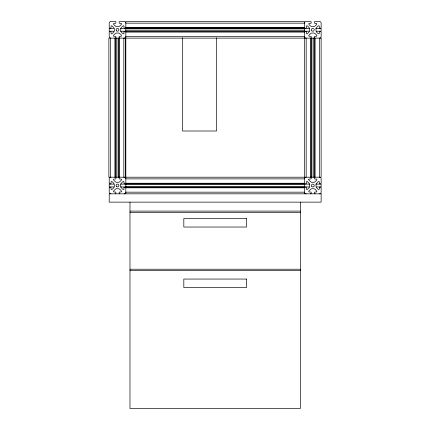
<?xml version="1.0" encoding="UTF-8"?>
<svg xmlns="http://www.w3.org/2000/svg" width="430" height="430" viewBox="0 0 430 430"><rect width="100%" height="100%" fill="white"/><g stroke="black" fill="none" stroke-linecap="round" stroke-linejoin="round"><path stroke-width="0.64" d="M125.829 27.907L304.515 27.907M125.829 28.149L304.515 28.149M113.859 28.396L109.209 28.396L109.209 31.223L113.859 31.223M120.507 28.396L125.829 28.396M304.515 28.396L309.831 28.396M315.819 28.396L321.135 28.396L321.135 31.223L316.48 31.223M125.829 28.901L304.515 28.901M125.829 30.723L304.515 30.723M120.507 31.223L125.829 31.223M304.515 31.223L309.17 31.223M125.829 31.471L304.515 31.471M125.829 183.857L304.515 183.857M113.859 184.104L109.209 184.104L109.209 186.932L113.859 186.932M120.507 184.104L125.829 184.104M304.515 184.104L309.831 184.104M315.819 184.104L321.135 184.104L321.135 186.932L316.48 186.932M125.829 184.604L304.515 184.604M125.829 186.426L304.515 186.426M120.507 186.932L125.829 186.932M304.515 186.932L309.17 186.932M125.829 187.179L304.515 187.179M129.984 211.103L300.36 211.103M129.984 212.361L300.36 212.361M129.984 269.223L300.36 269.223M129.984 270.481L300.36 270.481M314.486 38.12L314.486 177.208M313.739 38.12L313.739 177.208M311.917 38.12L311.917 177.208M311.164 38.12L311.164 177.208M304.515 193.828L304.515 21.5L125.829 21.5L125.829 193.828M300.36 202.138L300.36 408.5L129.984 408.5L129.984 202.138M216.623 37.835L216.623 130.999L182.551 130.999L182.551 37.835M125.485 38.12L125.485 177.208M123.824 38.12L123.824 177.208M119.459 38.12L119.459 177.208M118.836 38.12L118.836 177.208M118.083 38.12L118.083 177.208M116.261 38.12L116.261 177.208M115.514 38.12L115.514 177.208M114.891 38.12L114.891 177.208M110.526 38.12L110.526 177.208M124.168 38.12A1.661 1.661 0 0 0 125.829 36.459L304.515 36.459A1.661 1.661 0 0 0 306.176 38.12L306.176 177.208A1.661 1.661 0 0 0 304.515 178.869L125.829 178.869A1.661 1.661 0 0 0 124.168 177.208M119.803 38.12A0.623 0.623 0 0 1 119.18 37.496C118.255 35.163 122.023 37.254 121.588 35.534A10.39 10.39 0 0 0 119.422 33.363A1.661 1.661 0 0 0 118.427 33.029L116.605 33.029A1.661 1.661 0 0 0 115.616 33.363A10.39 10.39 0 0 0 113.45 35.534C113.015 37.254 116.777 35.163 115.858 37.496A0.623 0.623 0 0 1 115.235 38.12M110.87 38.12A1.661 1.661 0 0 1 109.209 36.459L109.209 32.094A0.623 0.623 0 0 1 109.833 31.471C112.165 30.552 110.075 34.314 111.795 33.879A10.39 10.39 0 0 0 113.971 31.712A1.661 1.661 0 0 0 114.299 30.723L114.299 28.901A1.661 1.661 0 0 0 113.971 27.907A10.39 10.39 0 0 0 111.795 25.741C110.075 25.305 112.149 29.073 109.833 28.149A0.623 0.623 0 0 1 109.209 27.525L109.209 23.161A1.661 1.661 0 0 1 110.87 21.5L115.235 21.5A0.623 0.623 0 0 1 115.858 22.123C116.777 24.467 113.025 22.365 113.45 24.085A10.39 10.39 0 0 0 115.616 26.262A1.661 1.661 0 0 0 116.605 26.59L118.427 26.59A1.661 1.661 0 0 0 119.422 26.262A10.39 10.39 0 0 0 121.588 24.085C122.029 22.355 118.245 24.489 119.18 22.123A0.623 0.623 0 0 1 119.803 21.5L124.168 21.5A1.661 1.661 0 0 1 125.829 23.161L304.515 23.161A1.661 1.661 0 0 1 306.176 21.5L310.541 21.5A0.623 0.623 0 0 1 311.164 22.123C312.089 24.478 308.332 22.365 308.756 24.085A10.39 10.39 0 0 0 310.922 26.262A1.661 1.661 0 0 0 311.917 26.59L313.739 26.59A1.661 1.661 0 0 0 314.728 26.262A10.39 10.39 0 0 0 316.894 24.085C317.329 22.365 313.556 24.483 314.486 22.123A0.623 0.623 0 0 1 315.109 21.5L319.474 21.5A1.661 1.661 0 0 1 321.135 23.161L321.135 27.525A0.623 0.623 0 0 1 320.511 28.149C318.189 29.073 320.269 25.305 318.549 25.741A10.39 10.39 0 0 0 316.373 27.907A1.661 1.661 0 0 0 316.045 28.901L316.045 30.723A1.661 1.661 0 0 0 316.373 31.712A10.39 10.39 0 0 0 318.549 33.879C320.269 34.314 318.178 30.552 320.511 31.471A0.623 0.623 0 0 1 321.135 32.094L321.135 36.459A1.661 1.661 0 0 1 319.474 38.12L319.474 177.208A1.661 1.661 0 0 1 321.135 178.869L321.135 183.234A0.623 0.623 0 0 1 320.511 183.857C318.173 184.776 320.269 181.014 318.549 181.449A10.39 10.39 0 0 0 316.373 183.615A1.661 1.661 0 0 0 316.045 184.604L316.045 186.426A1.661 1.661 0 0 0 316.373 187.421A10.39 10.39 0 0 0 318.549 189.587C320.269 190.022 318.178 186.254 320.511 187.179A0.623 0.623 0 0 1 321.135 187.802L321.135 192.167A1.661 1.661 0 0 1 319.474 193.828M124.168 193.828A1.661 1.661 0 0 0 125.829 192.167L304.515 192.167A1.661 1.661 0 0 0 306.176 193.828M315.109 193.828A0.623 0.623 0 0 1 314.486 193.204C313.561 190.872 317.329 192.957 316.894 191.243A10.39 10.39 0 0 0 314.728 189.066A1.661 1.661 0 0 0 313.739 188.738L311.917 188.738A1.661 1.661 0 0 0 310.922 189.066A10.39 10.39 0 0 0 308.756 191.243C308.321 192.957 312.089 190.872 311.164 193.204A0.623 0.623 0 0 1 310.541 193.828M119.803 177.208A0.623 0.623 0 0 0 119.18 177.832C118.255 180.165 122.023 178.074 121.588 179.794A10.39 10.39 0 0 1 119.422 181.965A1.661 1.661 0 0 1 118.427 182.299L116.605 182.299A1.661 1.661 0 0 1 115.616 181.965A10.39 10.39 0 0 1 113.45 179.794C113.015 178.074 116.777 180.165 115.858 177.832A0.623 0.623 0 0 0 115.235 177.208M119.803 193.828A0.623 0.623 0 0 1 119.18 193.204C118.255 190.872 122.023 192.957 121.588 191.243A10.39 10.39 0 0 0 119.422 189.066A1.661 1.661 0 0 0 118.427 188.738L116.605 188.738A1.661 1.661 0 0 0 115.616 189.066A10.39 10.39 0 0 0 113.45 191.243C113.015 192.957 116.777 190.872 115.858 193.204A0.623 0.623 0 0 1 115.235 193.828M110.87 193.828A1.661 1.661 0 0 1 109.209 192.167L109.209 187.802A0.623 0.623 0 0 1 109.833 187.179C112.165 186.254 110.075 190.022 111.795 189.587A10.39 10.39 0 0 0 113.971 187.421A1.661 1.661 0 0 0 114.299 186.426L114.299 184.604A1.661 1.661 0 0 0 113.971 183.615A10.39 10.39 0 0 0 111.795 181.449C110.069 181.014 112.182 184.782 109.833 183.857A0.623 0.623 0 0 1 109.209 183.234L109.209 178.869A1.661 1.661 0 0 1 110.87 177.208M308.67 179.482L308.756 179.794A10.39 10.39 0 0 0 310.922 181.965A1.661 1.661 0 0 0 311.917 182.299L313.739 182.299A1.661 1.661 0 0 0 314.728 181.965A10.39 10.39 0 0 0 316.894 179.794C317.329 178.068 313.567 180.159 314.486 177.832A0.623 0.623 0 0 1 315.109 177.208L315.109 38.12A0.623 0.623 0 0 1 314.486 37.496C313.561 35.163 317.329 37.254 316.894 35.534A10.39 10.39 0 0 0 314.728 33.363A1.661 1.661 0 0 0 313.739 33.029L311.917 33.029A1.661 1.661 0 0 0 310.922 33.363A10.39 10.39 0 0 0 308.756 35.534C308.321 37.254 312.089 35.163 311.164 37.496A0.623 0.623 0 0 1 310.541 38.12L310.541 177.208A0.623 0.623 0 0 1 311.164 177.832C311.895 180.003 309.132 178.289 308.67 179.482M123.964 31.836L123.931 33.68L123.243 33.879A10.39 10.39 0 0 1 121.067 31.712A1.661 1.661 0 0 1 120.739 30.723L120.739 28.901A1.661 1.661 0 0 1 121.067 27.907A10.39 10.39 0 0 1 123.243 25.741C124.963 25.305 122.872 29.073 125.205 28.149A0.623 0.623 0 0 0 125.829 27.525L304.515 27.525A0.623 0.623 0 0 0 305.139 28.149C307.471 29.073 305.381 25.305 307.101 25.741A10.39 10.39 0 0 1 309.277 27.907A1.661 1.661 0 0 1 309.605 28.901L309.605 30.723A1.661 1.661 0 0 1 309.277 31.712A10.39 10.39 0 0 1 307.101 33.879C305.375 34.314 307.488 30.546 305.139 31.471A0.623 0.623 0 0 0 304.515 32.094L125.829 32.094A0.623 0.623 0 0 0 125.205 31.471L123.964 31.836M123.964 187.539L123.931 189.383L123.243 189.587A10.39 10.39 0 0 1 121.067 187.421A1.661 1.661 0 0 1 120.739 186.426L120.739 184.604A1.661 1.661 0 0 1 121.067 183.615A10.39 10.39 0 0 1 123.243 181.449C124.963 181.014 122.872 184.776 125.205 183.857A0.623 0.623 0 0 0 125.829 183.234L304.515 183.234A0.623 0.623 0 0 0 305.139 183.857C307.471 184.776 305.381 181.014 307.101 181.449A10.39 10.39 0 0 1 309.277 183.615A1.661 1.661 0 0 1 309.605 184.604L309.605 186.426A1.661 1.661 0 0 1 309.277 187.421A10.39 10.39 0 0 1 307.101 189.587C305.375 190.022 307.477 186.254 305.139 187.179A0.623 0.623 0 0 0 304.515 187.802L125.829 187.802A0.623 0.623 0 0 0 125.205 187.179L123.974 187.485M321.135 38.12L108.865 38.12L108.865 177.208L321.135 177.208L321.135 38.12M321.135 193.828L109.209 193.828L109.209 202.138L321.135 202.138L321.135 193.828M246.524 218.515L183.82 218.515L183.82 227.035L246.524 227.035L246.524 218.515M246.524 279.059L183.82 279.059L183.82 287.579L246.524 287.579L246.524 279.059M311.825 30.809A1.414 1.414 0 0 0 314.19 30.175A1.414 1.414 0 0 0 312.459 28.445A1.414 1.414 0 0 0 311.825 30.809M116.519 30.809A1.414 1.414 0 0 0 118.884 30.175A1.414 1.414 0 0 0 117.153 28.445A1.414 1.414 0 0 0 116.519 30.809M311.825 186.518A1.414 1.414 0 0 0 314.19 185.884A1.414 1.414 0 0 0 312.459 184.153A1.414 1.414 0 0 0 311.825 186.518M116.519 186.518A1.414 1.414 0 0 0 118.884 185.884A1.414 1.414 0 0 0 117.153 184.153A1.414 1.414 0 0 0 116.519 186.518"/></g></svg>
